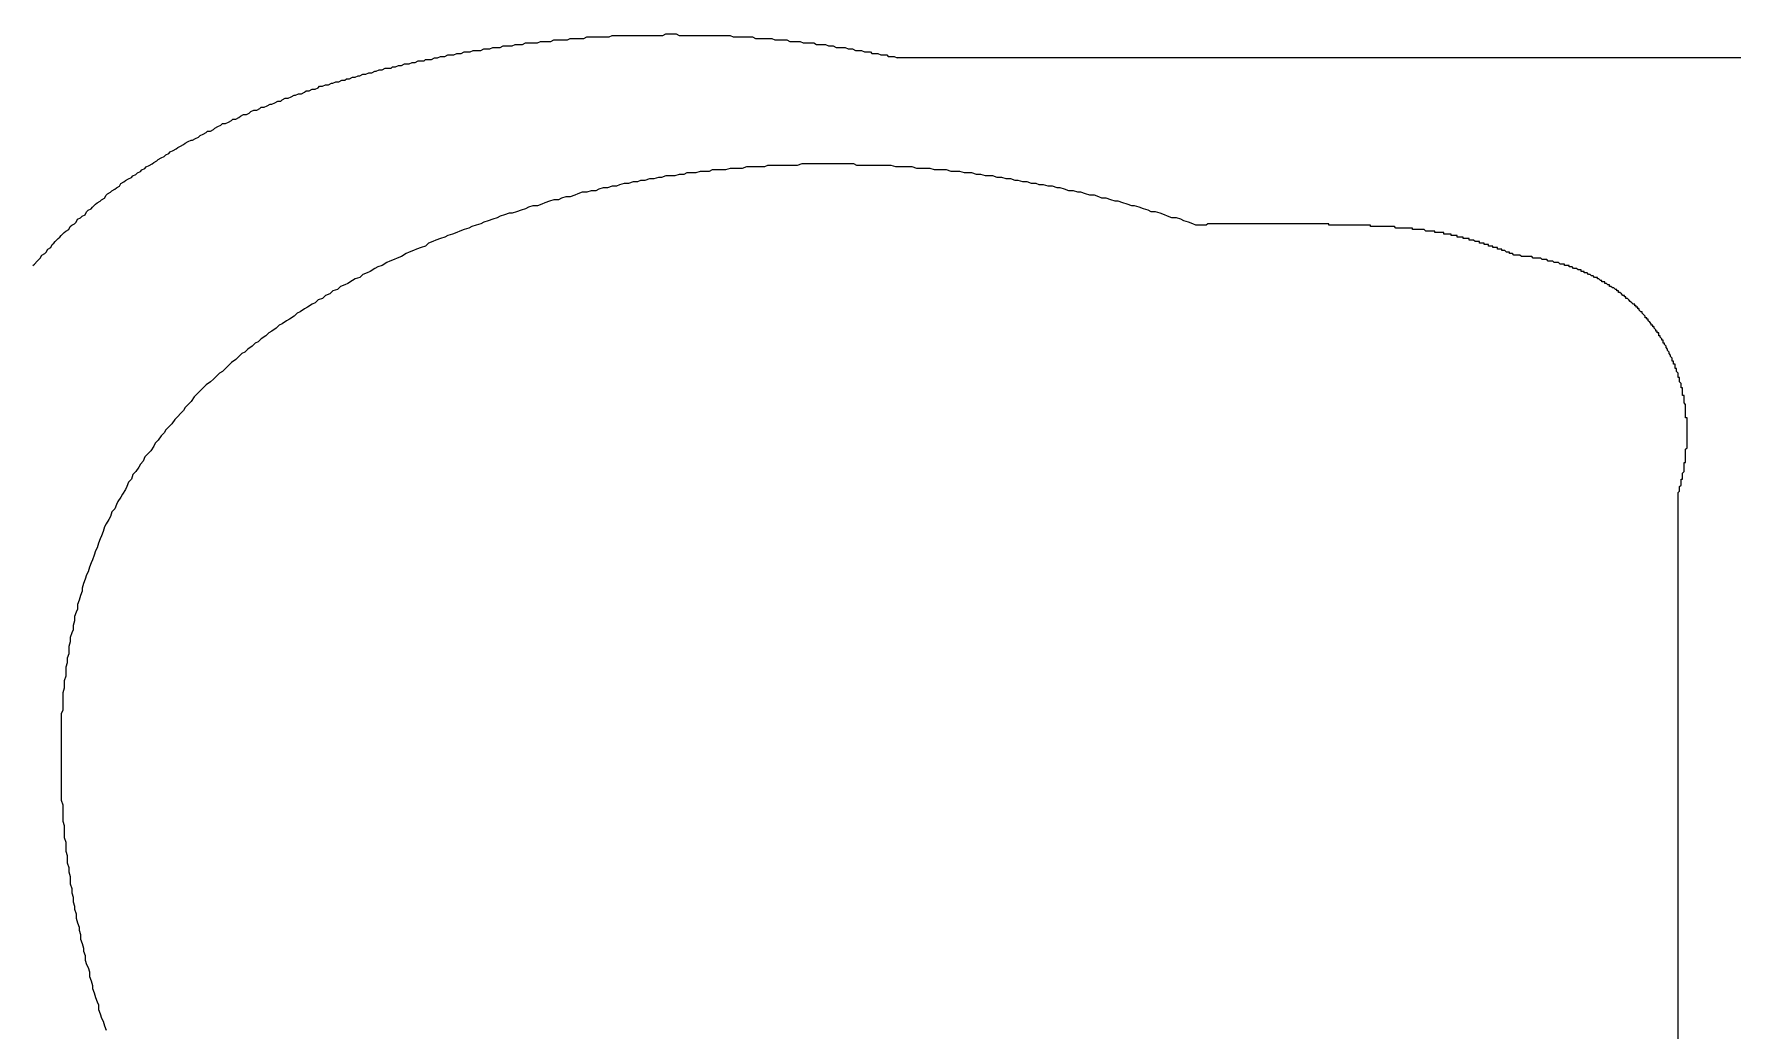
# Model space of a CAD drawing. Extents: x 83 to 239, y 31 to 153.
# Drawn here: x 152.204 to 153.341, y 143.862 to 144.529 of the extents above; entities that cross this region are included whole.
import ezdxf

# ---------------------------------------------------------------- set-up
doc = ezdxf.new("R2010")
doc.units = 0
doc.layers.get('0').update_dxf_attribs({"linetype": 'CONTINUOUS'})

msp = doc.modelspace()

# ---------------------------------------------------------------- linework, layer by layer
at = {"color": 7, "linetype": 'CONTINUOUS'}
for p, q in [((152.782, 144.5132), (153.8791, 144.5132)), ((153.3051, 143.2429), (153.3051, 144.2211))]:
    msp.add_line(p, q, dxfattribs=at)
at = {"color": 7}
for points in [[(152.203, 144.374, 0), (152.204, 144.375, 0), (152.206, 144.377, 0), (152.207, 144.378, 0), (152.208, 144.379, 0), (152.209, 144.381, 0), (152.211, 144.382, 0), (152.212, 144.383, 0), (152.213, 144.385, 0), (152.215, 144.386, 0), (152.216, 144.388, 0), (152.217, 144.389, 0), (152.218, 144.39, 0), (152.22, 144.392, 0), (152.221, 144.393, 0), (152.222, 144.394, 0), (152.224, 144.396, 0), (152.225, 144.397, 0), (152.227, 144.398, 0), (152.228, 144.4, 0), (152.229, 144.401, 0), (152.231, 144.402, 0), (152.232, 144.403, 0), (152.233, 144.405, 0), (152.235, 144.406, 0), (152.236, 144.407, 0), (152.238, 144.408, 0), (152.239, 144.41, 0), (152.24, 144.411, 0), (152.242, 144.412, 0), (152.243, 144.413, 0), (152.245, 144.415, 0), (152.246, 144.416, 0), (152.248, 144.417, 0), (152.249, 144.418, 0), (152.251, 144.419, 0), (152.252, 144.421, 0), (152.253, 144.422, 0), (152.255, 144.423, 0), (152.256, 144.424, 0), (152.258, 144.425, 0), (152.259, 144.426, 0), (152.261, 144.427, 0), (152.262, 144.429, 0), (152.264, 144.43, 0), (152.265, 144.431, 0), (152.267, 144.432, 0), (152.269, 144.433, 0), (152.27, 144.434, 0), (152.272, 144.435, 0), (152.273, 144.436, 0), (152.275, 144.437, 0), (152.276, 144.438, 0), (152.278, 144.439, 0), (152.279, 144.44, 0), (152.281, 144.441, 0), (152.283, 144.442, 0), (152.284, 144.443, 0), (152.286, 144.444, 0), (152.287, 144.445, 0), (152.289, 144.446, 0), (152.291, 144.447, 0), (152.292, 144.448, 0), (152.294, 144.449, 0), (152.295, 144.45, 0), (152.297, 144.451, 0), (152.299, 144.452, 0), (152.3, 144.453, 0), (152.302, 144.454, 0), (152.304, 144.455, 0), (152.305, 144.456, 0), (152.307, 144.457, 0), (152.309, 144.458, 0), (152.31, 144.458, 0), (152.312, 144.459, 0), (152.314, 144.46, 0), (152.315, 144.461, 0), (152.317, 144.462, 0), (152.319, 144.463, 0), (152.32, 144.464, 0), (152.322, 144.464, 0), (152.324, 144.465, 0), (152.325, 144.466, 0), (152.327, 144.467, 0), (152.329, 144.468, 0), (152.33, 144.469, 0), (152.332, 144.469, 0), (152.334, 144.47, 0), (152.336, 144.471, 0), (152.337, 144.472, 0), (152.339, 144.472, 0), (152.341, 144.473, 0), (152.342, 144.474, 0), (152.344, 144.475, 0), (152.346, 144.475, 0), (152.348, 144.476, 0), (152.349, 144.477, 0), (152.351, 144.478, 0), (152.353, 144.478, 0), (152.355, 144.479, 0), (152.356, 144.48, 0), (152.358, 144.48, 0), (152.36, 144.481, 0), (152.362, 144.482, 0), (152.363, 144.482, 0), (152.365, 144.483, 0), (152.367, 144.484, 0), (152.369, 144.484, 0), (152.37, 144.485, 0), (152.372, 144.486, 0), (152.374, 144.486, 0), (152.376, 144.487, 0), (152.378, 144.488, 0), (152.379, 144.488, 0), (152.381, 144.489, 0), (152.383, 144.489, 0), (152.385, 144.49, 0), (152.386, 144.491, 0), (152.388, 144.491, 0), (152.39, 144.492, 0), (152.392, 144.492, 0), (152.394, 144.493, 0), (152.395, 144.494, 0), (152.397, 144.494, 0), (152.399, 144.495, 0), (152.401, 144.495, 0), (152.403, 144.496, 0), (152.404, 144.496, 0), (152.406, 144.497, 0), (152.408, 144.497, 0), (152.41, 144.498, 0), (152.412, 144.498, 0), (152.413, 144.499, 0), (152.415, 144.499, 0), (152.417, 144.5, 0), (152.419, 144.5, 0), (152.421, 144.501, 0), (152.422, 144.501, 0), (152.424, 144.502, 0), (152.426, 144.502, 0), (152.428, 144.503, 0), (152.43, 144.503, 0), (152.432, 144.504, 0), (152.433, 144.504, 0), (152.435, 144.505, 0), (152.437, 144.505, 0), (152.439, 144.506, 0), (152.441, 144.506, 0), (152.443, 144.506, 0), (152.444, 144.507, 0), (152.446, 144.507, 0), (152.448, 144.508, 0), (152.45, 144.508, 0), (152.452, 144.509, 0), (152.454, 144.509, 0), (152.455, 144.509, 0), (152.457, 144.51, 0), (152.459, 144.51, 0), (152.461, 144.511, 0), (152.463, 144.511, 0), (152.465, 144.511, 0), (152.466, 144.512, 0), (152.468, 144.512, 0), (152.47, 144.512, 0), (152.472, 144.513, 0), (152.474, 144.513, 0), (152.476, 144.514, 0), (152.477, 144.514, 0), (152.479, 144.514, 0), (152.481, 144.515, 0), (152.483, 144.515, 0), (152.485, 144.515, 0), (152.487, 144.516, 0), (152.489, 144.516, 0), (152.49, 144.516, 0), (152.492, 144.517, 0), (152.494, 144.517, 0), (152.496, 144.517, 0), (152.498, 144.518, 0), (152.5, 144.518, 0), (152.502, 144.518, 0), (152.503, 144.518, 0), (152.505, 144.519, 0), (152.507, 144.519, 0), (152.509, 144.519, 0), (152.511, 144.52, 0), (152.513, 144.52, 0), (152.515, 144.52, 0), (152.516, 144.52, 0), (152.518, 144.521, 0), (152.52, 144.521, 0), (152.522, 144.521, 0), (152.524, 144.521, 0), (152.526, 144.522, 0), (152.528, 144.522, 0), (152.529, 144.522, 0), (152.531, 144.522, 0), (152.533, 144.523, 0), (152.535, 144.523, 0), (152.537, 144.523, 0), (152.539, 144.523, 0), (152.541, 144.523, 0), (152.543, 144.524, 0), (152.544, 144.524, 0), (152.546, 144.524, 0), (152.548, 144.524, 0), (152.55, 144.524, 0), (152.552, 144.525, 0), (152.554, 144.525, 0), (152.556, 144.525, 0), (152.557, 144.525, 0), (152.559, 144.525, 0), (152.561, 144.525, 0), (152.563, 144.526, 0), (152.565, 144.526, 0), (152.567, 144.526, 0), (152.569, 144.526, 0), (152.571, 144.526, 0), (152.572, 144.526, 0), (152.574, 144.527, 0), (152.576, 144.527, 0), (152.578, 144.527, 0), (152.58, 144.527, 0), (152.582, 144.527, 0), (152.584, 144.527, 0), (152.586, 144.527, 0), (152.588, 144.527, 0), (152.589, 144.527, 0), (152.591, 144.528, 0), (152.593, 144.528, 0), (152.595, 144.528, 0), (152.597, 144.528, 0), (152.599, 144.528, 0), (152.601, 144.528, 0), (152.603, 144.528, 0), (152.604, 144.528, 0), (152.606, 144.528, 0), (152.608, 144.528, 0), (152.61, 144.528, 0), (152.612, 144.528, 0), (152.614, 144.528, 0), (152.616, 144.528, 0), (152.618, 144.528, 0), (152.619, 144.528, 0), (152.621, 144.528, 0), (152.623, 144.528, 0), (152.625, 144.528, 0), (152.627, 144.529, 0), (152.629, 144.529, 0), (152.631, 144.529, 0), (152.633, 144.529, 0), (152.634, 144.529, 0), (152.636, 144.528, 0), (152.638, 144.528, 0), (152.64, 144.528, 0), (152.642, 144.528, 0), (152.644, 144.528, 0), (152.646, 144.528, 0), (152.648, 144.528, 0), (152.65, 144.528, 0), (152.651, 144.528, 0), (152.653, 144.528, 0), (152.655, 144.528, 0), (152.657, 144.528, 0), (152.659, 144.528, 0), (152.661, 144.528, 0), (152.663, 144.528, 0), (152.665, 144.528, 0), (152.666, 144.528, 0), (152.668, 144.528, 0), (152.67, 144.528, 0), (152.672, 144.527, 0), (152.674, 144.527, 0), (152.676, 144.527, 0), (152.678, 144.527, 0), (152.68, 144.527, 0), (152.681, 144.527, 0), (152.683, 144.527, 0), (152.685, 144.527, 0), (152.687, 144.526, 0), (152.689, 144.526, 0), (152.691, 144.526, 0), (152.693, 144.526, 0), (152.695, 144.526, 0), (152.696, 144.526, 0), (152.698, 144.526, 0), (152.7, 144.525, 0), (152.702, 144.525, 0), (152.704, 144.525, 0), (152.706, 144.525, 0), (152.708, 144.525, 0), (152.71, 144.524, 0), (152.711, 144.524, 0), (152.713, 144.524, 0), (152.715, 144.524, 0), (152.717, 144.524, 0), (152.719, 144.523, 0), (152.721, 144.523, 0), (152.723, 144.523, 0), (152.725, 144.523, 0), (152.726, 144.523, 0), (152.728, 144.522, 0), (152.73, 144.522, 0), (152.732, 144.522, 0), (152.734, 144.522, 0), (152.736, 144.521, 0), (152.738, 144.521, 0), (152.739, 144.521, 0), (152.741, 144.52, 0), (152.743, 144.52, 0), (152.745, 144.52, 0), (152.747, 144.52, 0), (152.749, 144.519, 0), (152.751, 144.519, 0), (152.752, 144.519, 0), (152.754, 144.518, 0), (152.756, 144.518, 0), (152.758, 144.518, 0), (152.76, 144.517, 0), (152.762, 144.517, 0), (152.764, 144.517, 0), (152.765, 144.516, 0), (152.767, 144.516, 0), (152.769, 144.516, 0), (152.771, 144.515, 0), (152.773, 144.515, 0), (152.775, 144.515, 0), (152.776, 144.514, 0), (152.778, 144.514, 0), (152.78, 144.514, 0), (152.782, 144.513, 0)], [(152.982, 144.401, 0), (152.98, 144.402, 0), (152.977, 144.403, 0), (152.974, 144.404, 0), (152.972, 144.405, 0), (152.969, 144.406, 0), (152.966, 144.406, 0), (152.963, 144.407, 0), (152.961, 144.408, 0), (152.958, 144.409, 0), (152.955, 144.41, 0), (152.952, 144.41, 0), (152.95, 144.411, 0), (152.947, 144.412, 0), (152.944, 144.413, 0), (152.941, 144.414, 0), (152.939, 144.414, 0), (152.936, 144.415, 0), (152.933, 144.416, 0), (152.93, 144.417, 0), (152.928, 144.417, 0), (152.925, 144.418, 0), (152.922, 144.419, 0), (152.919, 144.419, 0), (152.917, 144.42, 0), (152.914, 144.421, 0), (152.911, 144.421, 0), (152.908, 144.422, 0), (152.905, 144.423, 0), (152.903, 144.423, 0), (152.9, 144.424, 0), (152.897, 144.424, 0), (152.894, 144.425, 0), (152.891, 144.426, 0), (152.889, 144.426, 0), (152.886, 144.427, 0), (152.883, 144.427, 0), (152.88, 144.428, 0), (152.877, 144.428, 0), (152.875, 144.429, 0), (152.872, 144.429, 0), (152.869, 144.43, 0), (152.866, 144.43, 0), (152.863, 144.431, 0), (152.861, 144.431, 0), (152.858, 144.432, 0), (152.855, 144.432, 0), (152.852, 144.433, 0), (152.849, 144.433, 0), (152.846, 144.434, 0), (152.844, 144.434, 0), (152.841, 144.434, 0), (152.838, 144.435, 0), (152.835, 144.435, 0), (152.832, 144.436, 0), (152.829, 144.436, 0), (152.827, 144.436, 0), (152.824, 144.437, 0), (152.821, 144.437, 0), (152.818, 144.437, 0), (152.815, 144.438, 0), (152.812, 144.438, 0), (152.81, 144.438, 0), (152.807, 144.438, 0), (152.804, 144.439, 0), (152.801, 144.439, 0), (152.798, 144.439, 0), (152.795, 144.439, 0), (152.792, 144.44, 0), (152.79, 144.44, 0), (152.787, 144.44, 0), (152.784, 144.44, 0), (152.781, 144.44, 0), (152.778, 144.441, 0), (152.775, 144.441, 0), (152.773, 144.441, 0), (152.77, 144.441, 0), (152.767, 144.441, 0), (152.764, 144.441, 0), (152.761, 144.441, 0), (152.758, 144.441, 0), (152.755, 144.441, 0), (152.753, 144.442, 0), (152.75, 144.442, 0), (152.747, 144.442, 0), (152.744, 144.442, 0), (152.741, 144.442, 0), (152.738, 144.442, 0), (152.735, 144.442, 0), (152.733, 144.442, 0), (152.73, 144.442, 0), (152.727, 144.442, 0), (152.724, 144.442, 0), (152.721, 144.442, 0), (152.718, 144.442, 0), (152.715, 144.441, 0), (152.713, 144.441, 0), (152.71, 144.441, 0), (152.707, 144.441, 0), (152.704, 144.441, 0), (152.701, 144.441, 0), (152.698, 144.441, 0), (152.695, 144.441, 0), (152.693, 144.44, 0), (152.69, 144.44, 0), (152.687, 144.44, 0), (152.684, 144.44, 0), (152.681, 144.44, 0), (152.678, 144.439, 0), (152.675, 144.439, 0), (152.673, 144.439, 0), (152.67, 144.439, 0), (152.667, 144.438, 0), (152.664, 144.438, 0), (152.661, 144.438, 0), (152.658, 144.438, 0), (152.656, 144.437, 0), (152.653, 144.437, 0), (152.65, 144.437, 0), (152.647, 144.436, 0), (152.644, 144.436, 0), (152.641, 144.436, 0), (152.639, 144.435, 0), (152.636, 144.435, 0), (152.633, 144.434, 0), (152.63, 144.434, 0), (152.627, 144.434, 0), (152.624, 144.433, 0), (152.622, 144.433, 0), (152.619, 144.432, 0), (152.616, 144.432, 0), (152.613, 144.431, 0), (152.61, 144.431, 0), (152.608, 144.43, 0), (152.605, 144.43, 0), (152.602, 144.429, 0), (152.599, 144.429, 0), (152.596, 144.428, 0), (152.594, 144.427, 0), (152.591, 144.427, 0), (152.588, 144.426, 0), (152.585, 144.426, 0), (152.582, 144.425, 0), (152.58, 144.424, 0), (152.577, 144.424, 0), (152.574, 144.423, 0), (152.571, 144.423, 0), (152.568, 144.422, 0), (152.566, 144.421, 0), (152.563, 144.42, 0), (152.56, 144.42, 0), (152.557, 144.419, 0), (152.555, 144.418, 0), (152.552, 144.418, 0), (152.549, 144.417, 0), (152.546, 144.416, 0), (152.544, 144.415, 0), (152.541, 144.414, 0), (152.538, 144.414, 0), (152.535, 144.413, 0), (152.533, 144.412, 0), (152.53, 144.411, 0), (152.527, 144.41, 0), (152.524, 144.409, 0), (152.522, 144.409, 0), (152.519, 144.408, 0), (152.516, 144.407, 0), (152.514, 144.406, 0), (152.511, 144.405, 0), (152.508, 144.404, 0), (152.505, 144.403, 0), (152.503, 144.402, 0), (152.5, 144.401, 0), (152.497, 144.4, 0), (152.495, 144.399, 0), (152.492, 144.398, 0), (152.489, 144.397, 0), (152.487, 144.396, 0), (152.484, 144.395, 0), (152.481, 144.394, 0), (152.479, 144.393, 0), (152.476, 144.392, 0), (152.473, 144.391, 0), (152.471, 144.39, 0), (152.468, 144.389, 0), (152.466, 144.387, 0), (152.463, 144.386, 0), (152.46, 144.385, 0), (152.458, 144.384, 0), (152.455, 144.383, 0), (152.453, 144.382, 0), (152.45, 144.38, 0), (152.447, 144.379, 0), (152.445, 144.378, 0), (152.442, 144.377, 0), (152.44, 144.376, 0), (152.437, 144.374, 0), (152.434, 144.373, 0), (152.432, 144.372, 0), (152.429, 144.37, 0), (152.427, 144.369, 0), (152.424, 144.368, 0), (152.422, 144.366, 0), (152.419, 144.365, 0), (152.417, 144.364, 0), (152.414, 144.362, 0), (152.412, 144.361, 0), (152.409, 144.36, 0), (152.407, 144.358, 0), (152.404, 144.357, 0), (152.402, 144.355, 0), (152.399, 144.354, 0), (152.397, 144.352, 0), (152.394, 144.351, 0), (152.392, 144.349, 0), (152.39, 144.348, 0), (152.387, 144.346, 0), (152.385, 144.345, 0), (152.382, 144.343, 0), (152.38, 144.342, 0), (152.378, 144.34, 0), (152.375, 144.338, 0), (152.373, 144.337, 0), (152.37, 144.335, 0), (152.368, 144.334, 0), (152.366, 144.332, 0), (152.363, 144.33, 0), (152.361, 144.329, 0), (152.359, 144.327, 0), (152.356, 144.325, 0), (152.354, 144.323, 0), (152.352, 144.322, 0), (152.35, 144.32, 0), (152.347, 144.318, 0), (152.345, 144.316, 0), (152.343, 144.315, 0), (152.341, 144.313, 0), (152.339, 144.311, 0), (152.336, 144.309, 0), (152.334, 144.307, 0), (152.332, 144.305, 0), (152.33, 144.303, 0), (152.328, 144.302, 0), (152.326, 144.3, 0), (152.324, 144.298, 0), (152.322, 144.296, 0), (152.319, 144.294, 0), (152.317, 144.292, 0), (152.315, 144.29, 0), (152.313, 144.288, 0), (152.311, 144.286, 0), (152.309, 144.283, 0), (152.307, 144.281, 0), (152.305, 144.279, 0), (152.304, 144.277, 0), (152.302, 144.275, 0), (152.3, 144.273, 0), (152.298, 144.271, 0), (152.296, 144.268, 0), (152.294, 144.266, 0), (152.292, 144.264, 0), (152.291, 144.262, 0), (152.289, 144.26, 0), (152.287, 144.257, 0), (152.285, 144.255, 0), (152.284, 144.253, 0), (152.282, 144.25, 0), (152.28, 144.248, 0), (152.278, 144.246, 0), (152.277, 144.243, 0), (152.275, 144.241, 0), (152.274, 144.239, 0), (152.272, 144.236, 0), (152.27, 144.234, 0), (152.269, 144.231, 0), (152.267, 144.229, 0), (152.266, 144.226, 0), (152.265, 144.224, 0), (152.263, 144.221, 0), (152.262, 144.219, 0), (152.26, 144.216, 0), (152.259, 144.214, 0), (152.258, 144.211, 0), (152.256, 144.209, 0), (152.255, 144.206, 0), (152.254, 144.204, 0), (152.252, 144.201, 0), (152.251, 144.199, 0), (152.25, 144.196, 0), (152.249, 144.193, 0), (152.248, 144.191, 0), (152.247, 144.188, 0), (152.246, 144.185, 0), (152.245, 144.183, 0), (152.244, 144.18, 0), (152.243, 144.177, 0), (152.242, 144.175, 0), (152.241, 144.172, 0), (152.24, 144.169, 0), (152.239, 144.167, 0), (152.238, 144.164, 0), (152.237, 144.161, 0), (152.236, 144.158, 0), (152.236, 144.156, 0), (152.235, 144.153, 0), (152.234, 144.15, 0), (152.233, 144.147, 0), (152.233, 144.144, 0), (152.232, 144.142, 0), (152.231, 144.139, 0), (152.231, 144.136, 0), (152.23, 144.133, 0), (152.23, 144.13, 0), (152.229, 144.128, 0), (152.228, 144.125, 0), (152.228, 144.122, 0), (152.227, 144.119, 0), (152.227, 144.116, 0), (152.227, 144.114, 0), (152.226, 144.111, 0), (152.226, 144.108, 0), (152.225, 144.105, 0), (152.225, 144.102, 0), (152.225, 144.099, 0), (152.224, 144.096, 0), (152.224, 144.094, 0), (152.224, 144.091, 0), (152.223, 144.088, 0), (152.223, 144.085, 0), (152.223, 144.082, 0), (152.223, 144.079, 0), (152.223, 144.076, 0), (152.222, 144.074, 0), (152.222, 144.071, 0), (152.222, 144.068, 0), (152.222, 144.065, 0), (152.222, 144.062, 0), (152.222, 144.059, 0), (152.222, 144.056, 0), (152.222, 144.054, 0), (152.222, 144.051, 0), (152.222, 144.048, 0), (152.222, 144.045, 0), (152.222, 144.042, 0), (152.222, 144.039, 0), (152.222, 144.036, 0), (152.222, 144.033, 0), (152.222, 144.031, 0), (152.222, 144.028, 0), (152.222, 144.025, 0), (152.222, 144.022, 0), (152.222, 144.019, 0), (152.222, 144.016, 0), (152.223, 144.013, 0), (152.223, 144.011, 0), (152.223, 144.008, 0), (152.223, 144.005, 0), (152.223, 144.002, 0), (152.224, 143.999, 0), (152.224, 143.996, 0), (152.224, 143.994, 0), (152.224, 143.991, 0), (152.225, 143.988, 0), (152.225, 143.985, 0), (152.225, 143.982, 0), (152.226, 143.979, 0), (152.226, 143.977, 0), (152.226, 143.974, 0), (152.227, 143.971, 0), (152.227, 143.968, 0), (152.228, 143.965, 0), (152.228, 143.962, 0), (152.228, 143.96, 0), (152.229, 143.957, 0), (152.229, 143.954, 0), (152.23, 143.951, 0), (152.23, 143.948, 0), (152.231, 143.945, 0), (152.231, 143.943, 0), (152.232, 143.94, 0), (152.232, 143.937, 0), (152.233, 143.934, 0), (152.234, 143.931, 0), (152.234, 143.929, 0), (152.235, 143.926, 0), (152.235, 143.923, 0), (152.236, 143.92, 0), (152.237, 143.917, 0), (152.237, 143.915, 0), (152.238, 143.912, 0), (152.238, 143.909, 0), (152.239, 143.906, 0), (152.24, 143.904, 0), (152.241, 143.901, 0), (152.241, 143.898, 0), (152.242, 143.895, 0), (152.243, 143.892, 0), (152.243, 143.89, 0), (152.244, 143.887, 0), (152.245, 143.884, 0), (152.246, 143.881, 0), (152.247, 143.879, 0), (152.247, 143.876, 0), (152.248, 143.873, 0), (152.249, 143.87, 0), (152.25, 143.868, 0), (152.251, 143.865, 0), (152.252, 143.862, 0)], [(153.196, 144.381, 0), (153.196, 144.381, 0), (153.195, 144.381, 0), (153.195, 144.381, 0), (153.194, 144.382, 0), (153.194, 144.382, 0), (153.193, 144.382, 0), (153.193, 144.382, 0), (153.193, 144.382, 0), (153.192, 144.382, 0), (153.192, 144.383, 0), (153.191, 144.383, 0), (153.191, 144.383, 0), (153.19, 144.383, 0), (153.19, 144.383, 0), (153.189, 144.384, 0), (153.189, 144.384, 0), (153.188, 144.384, 0), (153.188, 144.384, 0), (153.187, 144.384, 0), (153.187, 144.385, 0), (153.186, 144.385, 0), (153.186, 144.385, 0), (153.185, 144.385, 0), (153.185, 144.385, 0), (153.184, 144.385, 0), (153.184, 144.386, 0), (153.183, 144.386, 0), (153.183, 144.386, 0), (153.182, 144.386, 0), (153.182, 144.386, 0), (153.181, 144.386, 0), (153.181, 144.387, 0), (153.18, 144.387, 0), (153.18, 144.387, 0), (153.179, 144.387, 0), (153.179, 144.387, 0), (153.178, 144.387, 0), (153.178, 144.388, 0), (153.177, 144.388, 0), (153.177, 144.388, 0), (153.176, 144.388, 0), (153.176, 144.388, 0), (153.175, 144.388, 0), (153.175, 144.389, 0), (153.174, 144.389, 0), (153.174, 144.389, 0), (153.173, 144.389, 0), (153.173, 144.389, 0), (153.172, 144.389, 0), (153.172, 144.39, 0), (153.171, 144.39, 0), (153.171, 144.39, 0), (153.17, 144.39, 0), (153.17, 144.39, 0), (153.169, 144.39, 0), (153.169, 144.39, 0), (153.168, 144.391, 0), (153.168, 144.391, 0), (153.167, 144.391, 0), (153.167, 144.391, 0), (153.166, 144.391, 0), (153.166, 144.391, 0), (153.165, 144.391, 0), (153.165, 144.392, 0), (153.164, 144.392, 0), (153.164, 144.392, 0), (153.163, 144.392, 0), (153.163, 144.392, 0), (153.162, 144.392, 0), (153.162, 144.392, 0), (153.161, 144.392, 0), (153.161, 144.393, 0), (153.16, 144.393, 0), (153.16, 144.393, 0), (153.159, 144.393, 0), (153.159, 144.393, 0), (153.158, 144.393, 0), (153.158, 144.393, 0), (153.157, 144.393, 0), (153.157, 144.394, 0), (153.156, 144.394, 0), (153.156, 144.394, 0), (153.155, 144.394, 0), (153.155, 144.394, 0), (153.154, 144.394, 0), (153.154, 144.394, 0), (153.153, 144.394, 0), (153.153, 144.395, 0), (153.152, 144.395, 0), (153.152, 144.395, 0), (153.151, 144.395, 0), (153.151, 144.395, 0), (153.15, 144.395, 0), (153.15, 144.395, 0), (153.149, 144.395, 0), (153.149, 144.395, 0), (153.148, 144.395, 0), (153.148, 144.396, 0), (153.147, 144.396, 0), (153.146, 144.396, 0), (153.146, 144.396, 0), (153.145, 144.396, 0), (153.145, 144.396, 0), (153.144, 144.396, 0), (153.144, 144.396, 0), (153.143, 144.396, 0), (153.143, 144.396, 0), (153.142, 144.396, 0), (153.142, 144.397, 0), (153.141, 144.397, 0), (153.141, 144.397, 0), (153.14, 144.397, 0), (153.14, 144.397, 0), (153.139, 144.397, 0), (153.139, 144.397, 0), (153.138, 144.397, 0), (153.138, 144.397, 0), (153.137, 144.397, 0), (153.137, 144.397, 0), (153.136, 144.397, 0), (153.136, 144.397, 0), (153.135, 144.398, 0), (153.135, 144.398, 0), (153.134, 144.398, 0), (153.134, 144.398, 0), (153.133, 144.398, 0), (153.133, 144.398, 0), (153.132, 144.398, 0), (153.132, 144.398, 0), (153.131, 144.398, 0), (153.13, 144.398, 0), (153.13, 144.398, 0), (153.129, 144.398, 0), (153.129, 144.398, 0), (153.128, 144.398, 0), (153.128, 144.398, 0), (153.127, 144.398, 0), (153.127, 144.399, 0), (153.126, 144.399, 0), (153.126, 144.399, 0), (153.125, 144.399, 0), (153.125, 144.399, 0), (153.124, 144.399, 0), (153.124, 144.399, 0), (153.123, 144.399, 0), (153.123, 144.399, 0), (153.122, 144.399, 0), (153.122, 144.399, 0), (153.121, 144.399, 0), (153.121, 144.399, 0), (153.12, 144.399, 0), (153.12, 144.399, 0), (153.119, 144.399, 0), (153.119, 144.399, 0), (153.118, 144.399, 0), (153.117, 144.399, 0), (153.117, 144.399, 0), (153.116, 144.399, 0), (153.116, 144.399, 0), (153.115, 144.4, 0), (153.115, 144.4, 0), (153.114, 144.4, 0), (153.114, 144.4, 0), (153.113, 144.4, 0), (153.113, 144.4, 0), (153.112, 144.4, 0), (153.112, 144.4, 0), (153.111, 144.4, 0), (153.111, 144.4, 0), (153.11, 144.4, 0), (153.11, 144.4, 0), (153.109, 144.4, 0), (153.109, 144.4, 0), (153.108, 144.4, 0), (153.108, 144.4, 0), (153.107, 144.4, 0), (153.107, 144.4, 0), (153.106, 144.4, 0), (153.106, 144.4, 0), (153.105, 144.4, 0), (153.104, 144.4, 0), (153.104, 144.4, 0), (153.103, 144.4, 0), (153.103, 144.4, 0), (153.102, 144.4, 0), (153.102, 144.4, 0), (153.101, 144.4, 0), (153.101, 144.4, 0), (153.1, 144.4, 0), (153.1, 144.4, 0), (153.099, 144.4, 0), (153.099, 144.401, 0), (153.098, 144.401, 0), (153.098, 144.401, 0), (153.097, 144.401, 0), (153.097, 144.401, 0), (153.096, 144.401, 0), (153.096, 144.401, 0), (153.095, 144.401, 0), (153.095, 144.401, 0), (153.094, 144.401, 0), (153.094, 144.401, 0), (153.093, 144.401, 0), (153.092, 144.401, 0), (153.092, 144.401, 0), (153.091, 144.401, 0), (153.091, 144.401, 0), (153.09, 144.401, 0), (153.09, 144.401, 0), (153.089, 144.401, 0), (153.089, 144.401, 0), (153.088, 144.401, 0), (153.088, 144.401, 0), (153.087, 144.401, 0), (153.087, 144.401, 0), (153.086, 144.401, 0), (153.086, 144.401, 0), (153.085, 144.401, 0), (153.085, 144.401, 0), (153.084, 144.401, 0), (153.084, 144.401, 0), (153.083, 144.401, 0), (153.083, 144.401, 0), (153.082, 144.401, 0), (153.082, 144.401, 0), (153.081, 144.401, 0), (153.08, 144.401, 0), (153.08, 144.401, 0), (153.079, 144.401, 0), (153.079, 144.401, 0), (153.078, 144.401, 0), (153.078, 144.401, 0), (153.077, 144.401, 0), (153.077, 144.401, 0), (153.076, 144.401, 0), (153.076, 144.401, 0), (153.075, 144.401, 0), (153.075, 144.401, 0), (153.074, 144.401, 0), (153.074, 144.401, 0), (153.073, 144.401, 0), (153.073, 144.401, 0), (153.072, 144.401, 0), (153.072, 144.401, 0), (153.071, 144.401, 0), (153.071, 144.402, 0), (153.07, 144.402, 0), (153.07, 144.402, 0), (153.069, 144.402, 0), (153.068, 144.402, 0), (153.068, 144.402, 0), (153.067, 144.402, 0), (153.067, 144.402, 0), (153.066, 144.402, 0), (153.066, 144.402, 0), (153.065, 144.402, 0), (153.065, 144.402, 0), (153.064, 144.402, 0), (153.064, 144.402, 0), (153.063, 144.402, 0), (153.063, 144.402, 0), (153.062, 144.402, 0), (153.062, 144.402, 0), (153.061, 144.402, 0), (153.061, 144.402, 0), (153.06, 144.402, 0), (153.06, 144.402, 0), (153.059, 144.402, 0), (153.059, 144.402, 0), (153.058, 144.402, 0), (153.058, 144.402, 0), (153.057, 144.402, 0), (153.056, 144.402, 0), (153.056, 144.402, 0), (153.055, 144.402, 0), (153.055, 144.402, 0), (153.054, 144.402, 0), (153.054, 144.402, 0), (153.053, 144.402, 0), (153.053, 144.402, 0), (153.052, 144.402, 0), (153.052, 144.402, 0), (153.051, 144.402, 0), (153.051, 144.402, 0), (153.05, 144.402, 0), (153.05, 144.402, 0), (153.049, 144.402, 0), (153.049, 144.402, 0), (153.048, 144.402, 0), (153.048, 144.402, 0), (153.047, 144.402, 0), (153.047, 144.402, 0), (153.046, 144.402, 0), (153.046, 144.402, 0), (153.045, 144.402, 0), (153.044, 144.402, 0), (153.044, 144.402, 0), (153.043, 144.402, 0), (153.043, 144.402, 0), (153.042, 144.402, 0), (153.042, 144.402, 0), (153.041, 144.402, 0), (153.041, 144.402, 0), (153.04, 144.402, 0), (153.04, 144.402, 0), (153.039, 144.402, 0), (153.039, 144.402, 0), (153.038, 144.402, 0), (153.038, 144.402, 0), (153.037, 144.402, 0), (153.037, 144.402, 0), (153.036, 144.402, 0), (153.036, 144.402, 0), (153.035, 144.402, 0), (153.035, 144.402, 0), (153.034, 144.402, 0), (153.034, 144.402, 0), (153.033, 144.402, 0), (153.032, 144.402, 0), (153.032, 144.402, 0), (153.031, 144.402, 0), (153.031, 144.402, 0), (153.03, 144.402, 0), (153.03, 144.402, 0), (153.029, 144.402, 0), (153.029, 144.402, 0), (153.028, 144.402, 0), (153.028, 144.402, 0), (153.027, 144.402, 0), (153.027, 144.402, 0), (153.026, 144.402, 0), (153.026, 144.402, 0), (153.025, 144.402, 0), (153.025, 144.402, 0), (153.024, 144.402, 0), (153.024, 144.402, 0), (153.023, 144.402, 0), (153.023, 144.402, 0), (153.022, 144.402, 0), (153.022, 144.402, 0), (153.021, 144.402, 0), (153.02, 144.402, 0), (153.02, 144.402, 0), (153.019, 144.402, 0), (153.019, 144.402, 0), (153.018, 144.402, 0), (153.018, 144.402, 0), (153.017, 144.402, 0), (153.017, 144.402, 0), (153.016, 144.402, 0), (153.016, 144.402, 0), (153.015, 144.402, 0), (153.015, 144.402, 0), (153.014, 144.402, 0), (153.014, 144.402, 0), (153.013, 144.402, 0), (153.013, 144.402, 0), (153.012, 144.402, 0), (153.012, 144.402, 0), (153.011, 144.402, 0), (153.011, 144.402, 0), (153.01, 144.402, 0), (153.01, 144.402, 0), (153.009, 144.402, 0), (153.008, 144.402, 0), (153.008, 144.402, 0), (153.007, 144.402, 0), (153.007, 144.402, 0), (153.006, 144.402, 0), (153.006, 144.402, 0), (153.005, 144.402, 0), (153.005, 144.402, 0), (153.004, 144.402, 0), (153.004, 144.402, 0), (153.003, 144.402, 0), (153.003, 144.402, 0), (153.002, 144.402, 0), (153.002, 144.402, 0), (153.001, 144.402, 0), (153.001, 144.402, 0), (153, 144.402, 0), (153, 144.402, 0), (152.999, 144.402, 0), (152.999, 144.402, 0), (152.998, 144.402, 0), (152.998, 144.402, 0), (152.997, 144.402, 0), (152.996, 144.402, 0), (152.996, 144.402, 0), (152.995, 144.402, 0), (152.995, 144.402, 0), (152.994, 144.402, 0), (152.994, 144.402, 0), (152.993, 144.402, 0), (152.993, 144.402, 0), (152.992, 144.402, 0), (152.992, 144.402, 0), (152.991, 144.402, 0), (152.991, 144.402, 0), (152.99, 144.402, 0), (152.99, 144.402, 0), (152.989, 144.401, 0), (152.989, 144.401, 0), (152.988, 144.401, 0), (152.988, 144.401, 0), (152.987, 144.401, 0), (152.987, 144.401, 0), (152.986, 144.401, 0), (152.986, 144.401, 0), (152.985, 144.401, 0), (152.984, 144.401, 0), (152.984, 144.401, 0), (152.983, 144.401, 0), (152.983, 144.401, 0), (152.982, 144.401, 0)], [(153.305, 144.221, 0), (153.305, 144.222, 0), (153.305, 144.222, 0), (153.306, 144.223, 0), (153.306, 144.223, 0), (153.306, 144.224, 0), (153.306, 144.224, 0), (153.306, 144.225, 0), (153.306, 144.225, 0), (153.306, 144.226, 0), (153.306, 144.226, 0), (153.307, 144.227, 0), (153.307, 144.227, 0), (153.307, 144.228, 0), (153.307, 144.228, 0), (153.307, 144.229, 0), (153.307, 144.229, 0), (153.307, 144.23, 0), (153.307, 144.231, 0), (153.308, 144.231, 0), (153.308, 144.232, 0), (153.308, 144.232, 0), (153.308, 144.233, 0), (153.308, 144.233, 0), (153.308, 144.234, 0), (153.308, 144.234, 0), (153.308, 144.235, 0), (153.308, 144.235, 0), (153.309, 144.236, 0), (153.309, 144.236, 0), (153.309, 144.237, 0), (153.309, 144.237, 0), (153.309, 144.238, 0), (153.309, 144.238, 0), (153.309, 144.239, 0), (153.309, 144.24, 0), (153.309, 144.24, 0), (153.309, 144.241, 0), (153.309, 144.241, 0), (153.309, 144.242, 0), (153.31, 144.242, 0), (153.31, 144.243, 0), (153.31, 144.243, 0), (153.31, 144.244, 0), (153.31, 144.244, 0), (153.31, 144.245, 0), (153.31, 144.245, 0), (153.31, 144.246, 0), (153.31, 144.247, 0), (153.31, 144.247, 0), (153.31, 144.248, 0), (153.31, 144.248, 0), (153.31, 144.249, 0), (153.31, 144.249, 0), (153.31, 144.25, 0), (153.31, 144.25, 0), (153.31, 144.251, 0), (153.31, 144.251, 0), (153.311, 144.252, 0), (153.311, 144.252, 0), (153.311, 144.253, 0), (153.311, 144.254, 0), (153.311, 144.254, 0), (153.311, 144.255, 0), (153.311, 144.255, 0), (153.311, 144.256, 0), (153.311, 144.256, 0), (153.311, 144.257, 0), (153.311, 144.257, 0), (153.311, 144.258, 0), (153.311, 144.258, 0), (153.311, 144.259, 0), (153.311, 144.259, 0), (153.311, 144.26, 0), (153.311, 144.261, 0), (153.311, 144.261, 0), (153.311, 144.262, 0), (153.311, 144.262, 0), (153.311, 144.263, 0), (153.311, 144.263, 0), (153.311, 144.264, 0), (153.311, 144.264, 0), (153.311, 144.265, 0), (153.311, 144.265, 0), (153.311, 144.266, 0), (153.311, 144.266, 0), (153.311, 144.267, 0), (153.311, 144.268, 0), (153.311, 144.268, 0), (153.311, 144.269, 0), (153.311, 144.269, 0), (153.311, 144.27, 0), (153.311, 144.27, 0), (153.311, 144.271, 0), (153.311, 144.271, 0), (153.311, 144.272, 0), (153.31, 144.272, 0), (153.31, 144.273, 0), (153.31, 144.273, 0), (153.31, 144.274, 0), (153.31, 144.275, 0), (153.31, 144.275, 0), (153.31, 144.276, 0), (153.31, 144.276, 0), (153.31, 144.277, 0), (153.31, 144.277, 0), (153.31, 144.278, 0), (153.31, 144.278, 0), (153.31, 144.279, 0), (153.31, 144.279, 0), (153.31, 144.28, 0), (153.31, 144.28, 0), (153.31, 144.281, 0), (153.309, 144.282, 0), (153.309, 144.282, 0), (153.309, 144.283, 0), (153.309, 144.283, 0), (153.309, 144.284, 0), (153.309, 144.284, 0), (153.309, 144.285, 0), (153.309, 144.285, 0), (153.309, 144.286, 0), (153.309, 144.286, 0), (153.309, 144.287, 0), (153.308, 144.287, 0), (153.308, 144.288, 0), (153.308, 144.288, 0), (153.308, 144.289, 0), (153.308, 144.29, 0), (153.308, 144.29, 0), (153.308, 144.291, 0), (153.308, 144.291, 0), (153.308, 144.292, 0), (153.307, 144.292, 0), (153.307, 144.293, 0), (153.307, 144.293, 0), (153.307, 144.294, 0), (153.307, 144.294, 0), (153.307, 144.295, 0), (153.307, 144.295, 0), (153.306, 144.296, 0), (153.306, 144.296, 0), (153.306, 144.297, 0), (153.306, 144.297, 0), (153.306, 144.298, 0), (153.306, 144.298, 0), (153.306, 144.299, 0), (153.305, 144.299, 0), (153.305, 144.3, 0), (153.305, 144.3, 0), (153.305, 144.301, 0), (153.305, 144.301, 0), (153.305, 144.302, 0), (153.304, 144.303, 0), (153.304, 144.303, 0), (153.304, 144.304, 0), (153.304, 144.304, 0), (153.304, 144.305, 0), (153.303, 144.305, 0), (153.303, 144.306, 0), (153.303, 144.306, 0), (153.303, 144.307, 0), (153.303, 144.307, 0), (153.303, 144.308, 0), (153.302, 144.308, 0), (153.302, 144.309, 0), (153.302, 144.309, 0), (153.302, 144.31, 0), (153.301, 144.31, 0), (153.301, 144.311, 0), (153.301, 144.311, 0), (153.301, 144.312, 0), (153.301, 144.312, 0), (153.3, 144.313, 0), (153.3, 144.313, 0), (153.3, 144.314, 0), (153.3, 144.314, 0), (153.299, 144.315, 0), (153.299, 144.315, 0), (153.299, 144.315, 0), (153.299, 144.316, 0), (153.299, 144.316, 0), (153.298, 144.317, 0), (153.298, 144.317, 0), (153.298, 144.318, 0), (153.298, 144.318, 0), (153.297, 144.319, 0), (153.297, 144.319, 0), (153.297, 144.32, 0), (153.297, 144.32, 0), (153.296, 144.321, 0), (153.296, 144.321, 0), (153.296, 144.322, 0), (153.295, 144.322, 0), (153.295, 144.323, 0), (153.295, 144.323, 0), (153.295, 144.324, 0), (153.294, 144.324, 0), (153.294, 144.325, 0), (153.294, 144.325, 0), (153.294, 144.325, 0), (153.293, 144.326, 0), (153.293, 144.326, 0), (153.293, 144.327, 0), (153.292, 144.327, 0), (153.292, 144.328, 0), (153.292, 144.328, 0), (153.292, 144.329, 0), (153.291, 144.329, 0), (153.291, 144.33, 0), (153.291, 144.33, 0), (153.29, 144.33, 0), (153.29, 144.331, 0), (153.29, 144.331, 0), (153.289, 144.332, 0), (153.289, 144.332, 0), (153.289, 144.333, 0), (153.288, 144.333, 0), (153.288, 144.333, 0), (153.288, 144.334, 0), (153.287, 144.334, 0), (153.287, 144.335, 0), (153.287, 144.335, 0), (153.286, 144.336, 0), (153.286, 144.336, 0), (153.286, 144.336, 0), (153.285, 144.337, 0), (153.285, 144.337, 0), (153.285, 144.338, 0), (153.284, 144.338, 0), (153.284, 144.339, 0), (153.284, 144.339, 0), (153.283, 144.339, 0), (153.283, 144.34, 0), (153.283, 144.34, 0), (153.282, 144.341, 0), (153.282, 144.341, 0), (153.282, 144.341, 0), (153.281, 144.342, 0), (153.281, 144.342, 0), (153.281, 144.343, 0), (153.28, 144.343, 0), (153.28, 144.343, 0), (153.279, 144.344, 0), (153.279, 144.344, 0), (153.279, 144.345, 0), (153.278, 144.345, 0), (153.278, 144.345, 0), (153.278, 144.346, 0), (153.277, 144.346, 0), (153.277, 144.347, 0), (153.276, 144.347, 0), (153.276, 144.347, 0), (153.276, 144.348, 0), (153.275, 144.348, 0), (153.275, 144.348, 0), (153.274, 144.349, 0), (153.274, 144.349, 0), (153.274, 144.349, 0), (153.273, 144.35, 0), (153.273, 144.35, 0), (153.272, 144.351, 0), (153.272, 144.351, 0), (153.272, 144.351, 0), (153.271, 144.352, 0), (153.271, 144.352, 0), (153.27, 144.352, 0), (153.27, 144.353, 0), (153.27, 144.353, 0), (153.269, 144.353, 0), (153.269, 144.354, 0), (153.268, 144.354, 0), (153.268, 144.354, 0), (153.267, 144.355, 0), (153.267, 144.355, 0), (153.267, 144.355, 0), (153.266, 144.356, 0), (153.266, 144.356, 0), (153.265, 144.356, 0), (153.265, 144.357, 0), (153.264, 144.357, 0), (153.264, 144.357, 0), (153.264, 144.358, 0), (153.263, 144.358, 0), (153.263, 144.358, 0), (153.262, 144.359, 0), (153.262, 144.359, 0), (153.261, 144.359, 0), (153.261, 144.359, 0), (153.26, 144.36, 0), (153.26, 144.36, 0), (153.259, 144.36, 0), (153.259, 144.361, 0), (153.259, 144.361, 0), (153.258, 144.361, 0), (153.258, 144.361, 0), (153.257, 144.362, 0), (153.257, 144.362, 0), (153.256, 144.362, 0), (153.256, 144.363, 0), (153.255, 144.363, 0), (153.255, 144.363, 0), (153.254, 144.363, 0), (153.254, 144.364, 0), (153.253, 144.364, 0), (153.253, 144.364, 0), (153.253, 144.364, 0), (153.252, 144.365, 0), (153.252, 144.365, 0), (153.251, 144.365, 0), (153.251, 144.366, 0), (153.25, 144.366, 0), (153.25, 144.366, 0), (153.249, 144.366, 0), (153.249, 144.366, 0), (153.248, 144.367, 0), (153.248, 144.367, 0), (153.247, 144.367, 0), (153.247, 144.367, 0), (153.246, 144.368, 0), (153.246, 144.368, 0), (153.245, 144.368, 0), (153.245, 144.368, 0), (153.244, 144.369, 0), (153.244, 144.369, 0), (153.243, 144.369, 0), (153.243, 144.369, 0), (153.242, 144.369, 0), (153.242, 144.37, 0), (153.241, 144.37, 0), (153.241, 144.37, 0), (153.24, 144.37, 0), (153.24, 144.371, 0), (153.239, 144.371, 0), (153.239, 144.371, 0), (153.238, 144.371, 0), (153.238, 144.371, 0), (153.237, 144.372, 0), (153.237, 144.372, 0), (153.236, 144.372, 0), (153.236, 144.372, 0), (153.235, 144.372, 0), (153.235, 144.372, 0), (153.234, 144.373, 0), (153.234, 144.373, 0), (153.233, 144.373, 0), (153.233, 144.373, 0), (153.232, 144.373, 0), (153.232, 144.374, 0), (153.231, 144.374, 0), (153.231, 144.374, 0), (153.23, 144.374, 0), (153.23, 144.374, 0), (153.229, 144.374, 0), (153.229, 144.375, 0), (153.228, 144.375, 0), (153.228, 144.375, 0), (153.227, 144.375, 0), (153.227, 144.375, 0), (153.226, 144.375, 0), (153.226, 144.375, 0), (153.225, 144.376, 0), (153.225, 144.376, 0), (153.224, 144.376, 0), (153.224, 144.376, 0), (153.223, 144.376, 0), (153.222, 144.376, 0), (153.222, 144.376, 0), (153.221, 144.377, 0), (153.221, 144.377, 0), (153.22, 144.377, 0), (153.22, 144.377, 0), (153.219, 144.377, 0), (153.219, 144.377, 0), (153.218, 144.377, 0), (153.218, 144.377, 0), (153.217, 144.378, 0), (153.217, 144.378, 0), (153.216, 144.378, 0), (153.216, 144.378, 0), (153.215, 144.378, 0), (153.215, 144.378, 0), (153.214, 144.378, 0), (153.214, 144.378, 0), (153.213, 144.379, 0), (153.212, 144.379, 0), (153.212, 144.379, 0), (153.211, 144.379, 0), (153.211, 144.379, 0), (153.21, 144.379, 0), (153.21, 144.379, 0), (153.209, 144.379, 0), (153.209, 144.379, 0), (153.208, 144.379, 0), (153.208, 144.379, 0), (153.207, 144.38, 0), (153.207, 144.38, 0), (153.206, 144.38, 0), (153.206, 144.38, 0), (153.205, 144.38, 0), (153.204, 144.38, 0), (153.204, 144.38, 0), (153.203, 144.38, 0), (153.203, 144.38, 0), (153.202, 144.38, 0), (153.202, 144.38, 0), (153.201, 144.38, 0), (153.201, 144.38, 0), (153.2, 144.38, 0), (153.2, 144.38, 0), (153.199, 144.381, 0), (153.199, 144.381, 0), (153.198, 144.381, 0), (153.197, 144.381, 0), (153.197, 144.381, 0), (153.196, 144.381, 0)]]:
    msp.add_polyline3d(points, dxfattribs=at)

doc.saveas('drawing.dxf')
